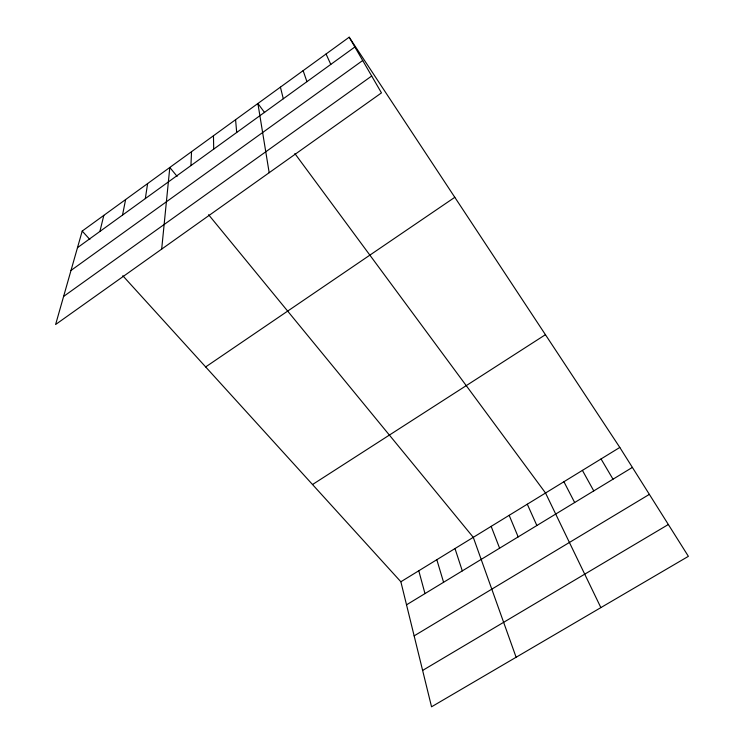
<?xml version="1.0" encoding="UTF-8"?>
<svg xmlns="http://www.w3.org/2000/svg" width="744" height="744" viewBox="0 0 744 744"><rect width="100%" height="100%" fill="white"/><g stroke="black" fill="none" stroke-linecap="round" stroke-linejoin="round"><path stroke-width="1.12" d="M190.929 165.596L191.534 151.683M161.68 249.119L169.809 167.465L177.109 176.365M145.331 198.583L147.61 183.582M122.509 215.1L125.615 199.55M99.891 231.458L103.825 215.379M82.212 231.068L55.614 324.505L381.467 92.888L349.187 37.2L82.212 231.068L89.857 239.475M77.497 247.659L354.869 46.993M71.005 270.444L362.7 60.506M63.612 296.428L371.693 76.018M205.66 366.932L454.807 197.309M312.517 484.53L545.436 334.688M400.867 581.761L619.808 447.442L688.386 556.335L431.548 706.8L400.867 581.761L122.788 275.726M406.522 604.826L632.381 467.409M414.138 635.869L649.363 494.379M422.62 670.428L668.345 524.511M208.58 214.718L473.286 537.335L516.113 657.259M264.613 112.595L257.898 103.5L269.179 172.71M294.866 153.562L545.538 493.012L600.864 607.606M349.187 37.2L619.808 447.442M601.05 458.955L613.01 479.201M582.413 470.385L593.768 490.901M563.915 481.731L574.666 502.526M326.058 53.996L330.792 64.412M527.291 504.209L536.87 525.524M509.166 515.322L518.168 536.898M491.161 526.371L499.605 548.189M303.134 70.643L306.937 81.673M454.993 548.561L462.303 570.89M436.821 559.702L443.582 582.282M418.788 570.778L424.982 593.591M280.414 87.141L283.297 98.766M235.578 119.7L236.694 132.488M213.463 135.761L213.705 149.116"/></g></svg>
